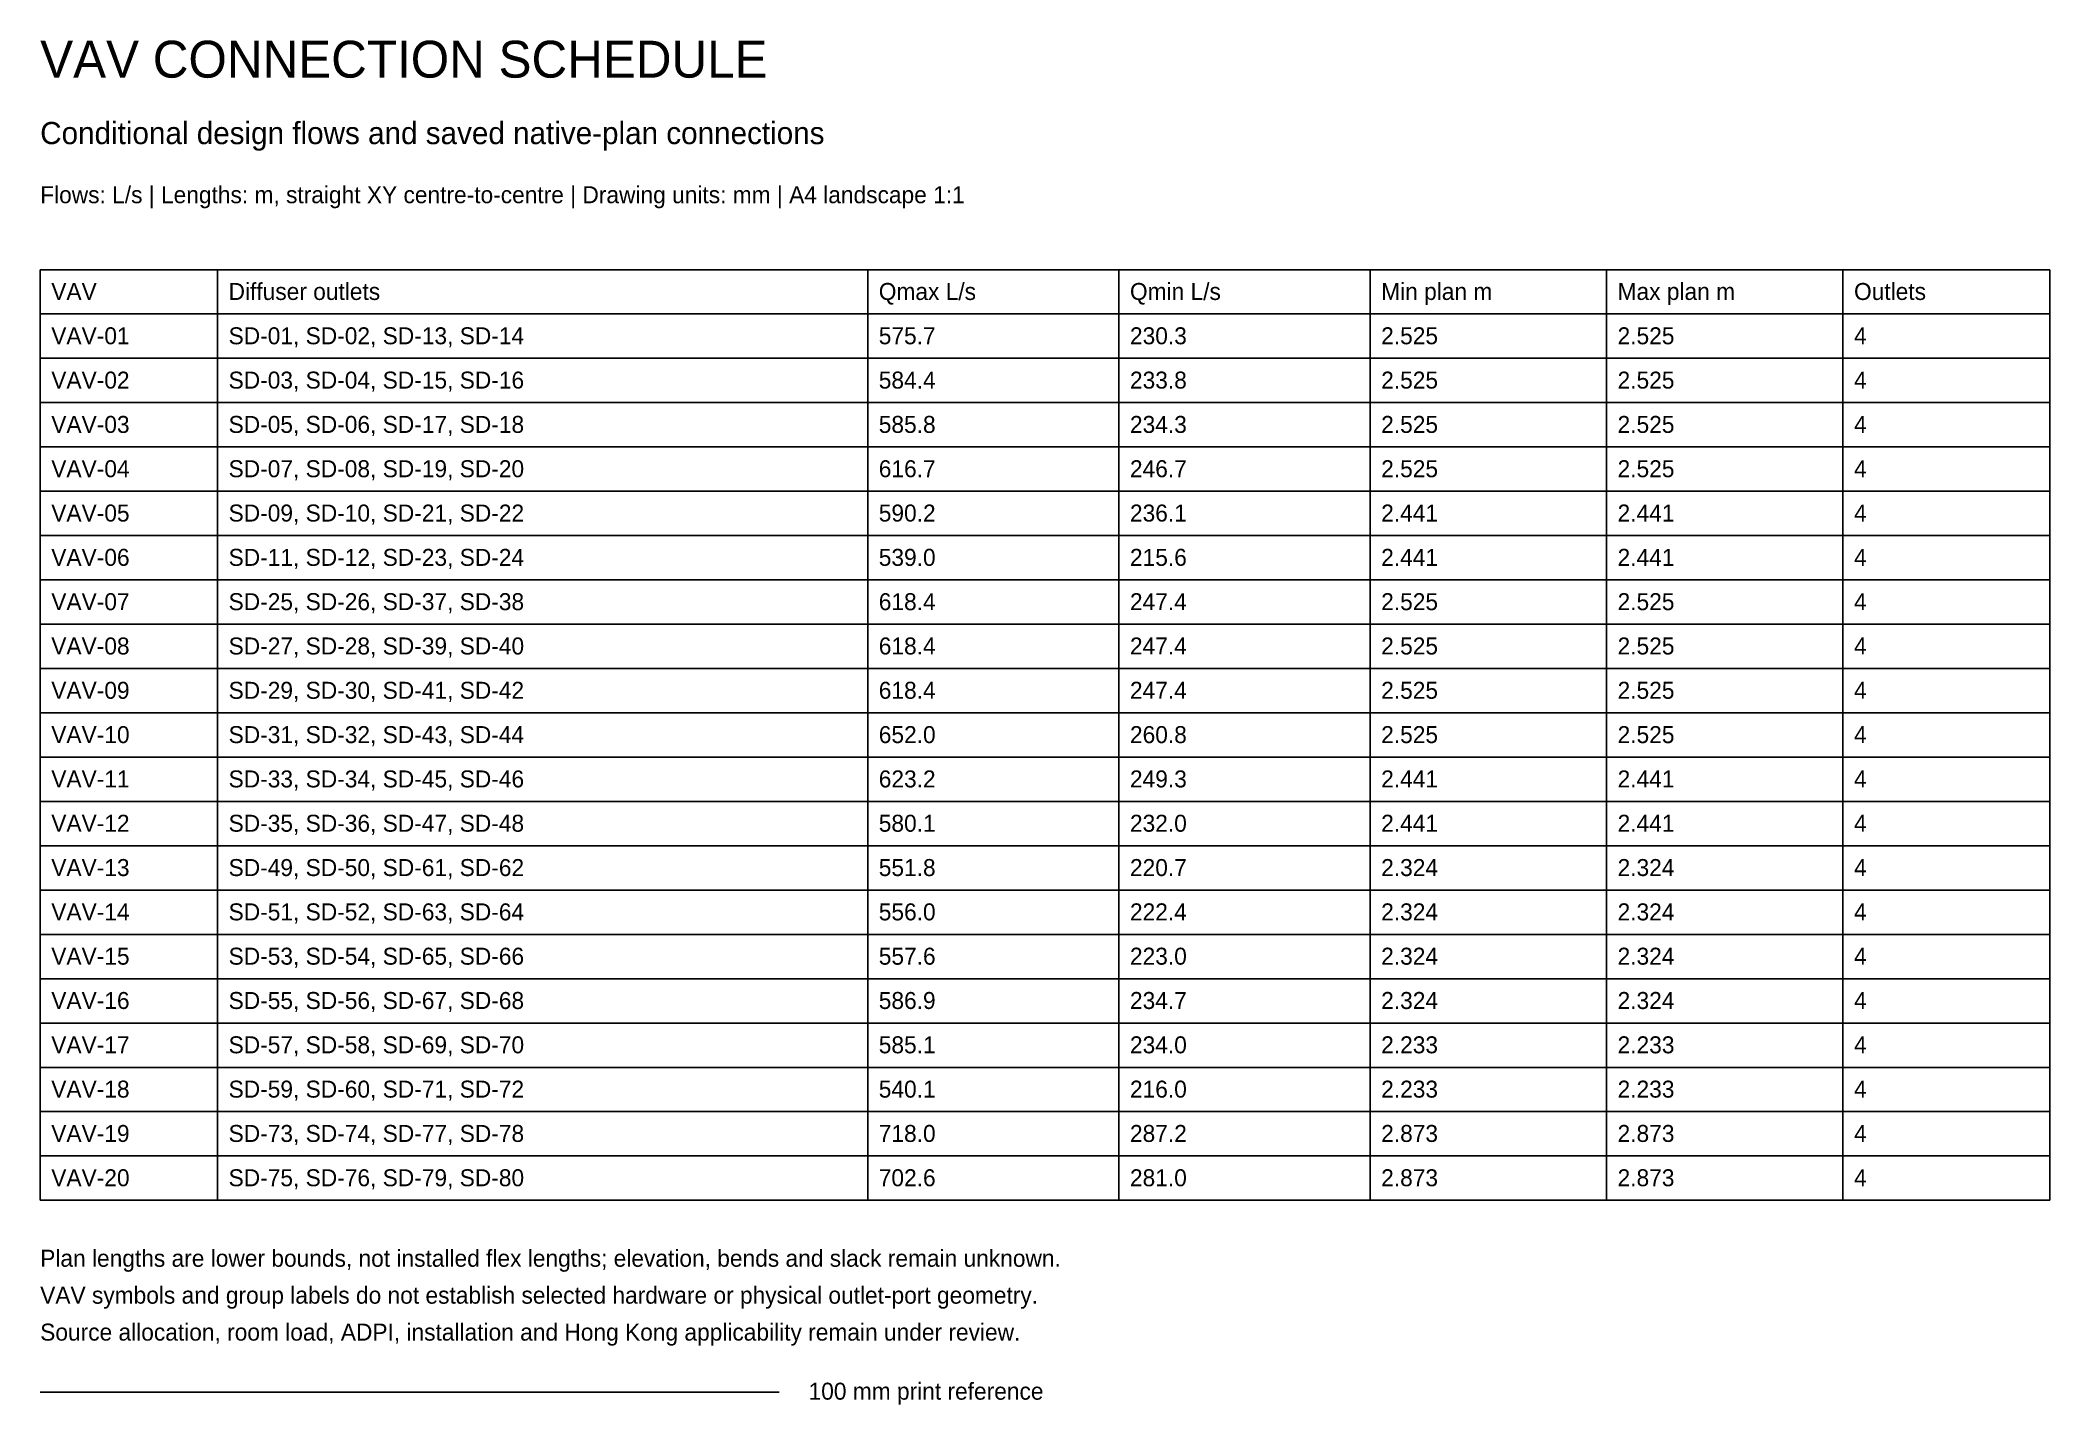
# Model space of a CAD drawing. Header units: millimetres. Extents: x 8 to 280, y 4 to 189.
import ezdxf

# ---------------------------------------------------------------- set-up
doc = ezdxf.new("R2010")
doc.units = ezdxf.units.MM
doc.layers.add('BSA_VAV_TABLE', color=7, linetype='Continuous')

msp = doc.modelspace()

# ---------------------------------------------------------------- linework, layer by layer
at = {"layer": 'BSA_VAV_TABLE'}
for p, q in [((8, 32), (8, 158)), ((8, 158), (280, 158)), ((32, 32), (32, 158)), ((120, 32), (120, 158)), ((154, 32), (154, 158)), ((188, 32), (188, 158)), ((220, 32), (220, 158)), ((252, 32), (252, 158)), ((280, 32), (280, 158)), ((8, 152), (280, 152)), ((8, 146), (280, 146)), ((8, 140), (280, 140)), ((8, 134), (280, 134)), ((8, 128), (280, 128)), ((8, 122), (280, 122)), ((8, 116), (280, 116)), ((8, 110), (280, 110)), ((8, 104), (280, 104)), ((8, 98), (280, 98)), ((8, 92), (280, 92)), ((8, 86), (280, 86)), ((8, 80), (280, 80)), ((8, 74), (280, 74)), ((8, 68), (280, 68)), ((8, 62), (280, 62)), ((8, 56), (280, 56)), ((8, 50), (280, 50)), ((8, 44), (280, 44)), ((8, 38), (280, 38)), ((8, 32), (280, 32)), ((8, 6), (108, 6))]:
    msp.add_line(p, q, dxfattribs=at)

# ---------------------------------------------------------------- texts
for s, height, p in [('VAV CONNECTION SCHEDULE', 5, (8, 184)), ('Conditional design flows and saved native-plan connections', 3, (8, 175)), ('Flows: L/s | Lengths: m, straight XY centre-to-centre | Drawing units: mm | A4 landscape 1:1', 2.3, (8, 167)), ('VAV', 2.3, (9.5, 153.9)), ('Diffuser outlets', 2.3, (33.5, 153.9)), ('Qmax L/s', 2.3, (121.5, 153.9)), ('Qmin L/s', 2.3, (155.5, 153.9)), ('Min plan m', 2.3, (189.5, 153.9)), ('Max plan m', 2.3, (221.5, 153.9)), ('Outlets', 2.3, (253.5, 153.9)), ('VAV-01', 2.3, (9.5, 147.9)), ('SD-01, SD-02, SD-13, SD-14', 2.3, (33.5, 147.9)), ('575.7', 2.3, (121.5, 147.9)), ('230.3', 2.3, (155.5, 147.9)), ('2.525', 2.3, (189.5, 147.9)), ('2.525', 2.3, (221.5, 147.9)), ('4', 2.3, (253.5, 147.9)), ('VAV-02', 2.3, (9.5, 141.9)), ('SD-03, SD-04, SD-15, SD-16', 2.3, (33.5, 141.9)), ('584.4', 2.3, (121.5, 141.9)), ('233.8', 2.3, (155.5, 141.9)), ('2.525', 2.3, (189.5, 141.9)), ('2.525', 2.3, (221.5, 141.9)), ('4', 2.3, (253.5, 141.9)), ('VAV-03', 2.3, (9.5, 135.9)), ('SD-05, SD-06, SD-17, SD-18', 2.3, (33.5, 135.9)), ('585.8', 2.3, (121.5, 135.9)), ('234.3', 2.3, (155.5, 135.9)), ('2.525', 2.3, (189.5, 135.9)), ('2.525', 2.3, (221.5, 135.9)), ('4', 2.3, (253.5, 135.9)), ('VAV-04', 2.3, (9.5, 129.9)), ('SD-07, SD-08, SD-19, SD-20', 2.3, (33.5, 129.9)), ('616.7', 2.3, (121.5, 129.9)), ('246.7', 2.3, (155.5, 129.9)), ('2.525', 2.3, (189.5, 129.9)), ('2.525', 2.3, (221.5, 129.9)), ('4', 2.3, (253.5, 129.9)), ('VAV-05', 2.3, (9.5, 123.9)), ('SD-09, SD-10, SD-21, SD-22', 2.3, (33.5, 123.9)), ('590.2', 2.3, (121.5, 123.9)), ('236.1', 2.3, (155.5, 123.9)), ('2.441', 2.3, (189.5, 123.9)), ('2.441', 2.3, (221.5, 123.9)), ('4', 2.3, (253.5, 123.9)), ('VAV-06', 2.3, (9.5, 117.9)), ('SD-11, SD-12, SD-23, SD-24', 2.3, (33.5, 117.9)), ('539.0', 2.3, (121.5, 117.9)), ('215.6', 2.3, (155.5, 117.9)), ('2.441', 2.3, (189.5, 117.9)), ('2.441', 2.3, (221.5, 117.9)), ('4', 2.3, (253.5, 117.9)), ('VAV-07', 2.3, (9.5, 111.9)), ('SD-25, SD-26, SD-37, SD-38', 2.3, (33.5, 111.9)), ('618.4', 2.3, (121.5, 111.9)), ('247.4', 2.3, (155.5, 111.9)), ('2.525', 2.3, (189.5, 111.9)), ('2.525', 2.3, (221.5, 111.9)), ('4', 2.3, (253.5, 111.9)), ('VAV-08', 2.3, (9.5, 105.9)), ('SD-27, SD-28, SD-39, SD-40', 2.3, (33.5, 105.9)), ('618.4', 2.3, (121.5, 105.9)), ('247.4', 2.3, (155.5, 105.9)), ('2.525', 2.3, (189.5, 105.9)), ('2.525', 2.3, (221.5, 105.9)), ('4', 2.3, (253.5, 105.9)), ('VAV-09', 2.3, (9.5, 99.9)), ('SD-29, SD-30, SD-41, SD-42', 2.3, (33.5, 99.9)), ('618.4', 2.3, (121.5, 99.9)), ('247.4', 2.3, (155.5, 99.9)), ('2.525', 2.3, (189.5, 99.9)), ('2.525', 2.3, (221.5, 99.9)), ('4', 2.3, (253.5, 99.9)), ('VAV-10', 2.3, (9.5, 93.9)), ('SD-31, SD-32, SD-43, SD-44', 2.3, (33.5, 93.9)), ('652.0', 2.3, (121.5, 93.9)), ('260.8', 2.3, (155.5, 93.9)), ('2.525', 2.3, (189.5, 93.9)), ('2.525', 2.3, (221.5, 93.9)), ('4', 2.3, (253.5, 93.9)), ('VAV-11', 2.3, (9.5, 87.9)), ('SD-33, SD-34, SD-45, SD-46', 2.3, (33.5, 87.9)), ('623.2', 2.3, (121.5, 87.9)), ('249.3', 2.3, (155.5, 87.9)), ('2.441', 2.3, (189.5, 87.9)), ('2.441', 2.3, (221.5, 87.9)), ('4', 2.3, (253.5, 87.9)), ('VAV-12', 2.3, (9.5, 81.9)), ('SD-35, SD-36, SD-47, SD-48', 2.3, (33.5, 81.9)), ('580.1', 2.3, (121.5, 81.9)), ('232.0', 2.3, (155.5, 81.9)), ('2.441', 2.3, (189.5, 81.9)), ('2.441', 2.3, (221.5, 81.9)), ('4', 2.3, (253.5, 81.9)), ('VAV-13', 2.3, (9.5, 75.9)), ('SD-49, SD-50, SD-61, SD-62', 2.3, (33.5, 75.9)), ('551.8', 2.3, (121.5, 75.9)), ('220.7', 2.3, (155.5, 75.9)), ('2.324', 2.3, (189.5, 75.9)), ('2.324', 2.3, (221.5, 75.9)), ('4', 2.3, (253.5, 75.9)), ('VAV-14', 2.3, (9.5, 69.9)), ('SD-51, SD-52, SD-63, SD-64', 2.3, (33.5, 69.9)), ('556.0', 2.3, (121.5, 69.9)), ('222.4', 2.3, (155.5, 69.9)), ('2.324', 2.3, (189.5, 69.9)), ('2.324', 2.3, (221.5, 69.9)), ('4', 2.3, (253.5, 69.9)), ('VAV-15', 2.3, (9.5, 63.9)), ('SD-53, SD-54, SD-65, SD-66', 2.3, (33.5, 63.9)), ('557.6', 2.3, (121.5, 63.9)), ('223.0', 2.3, (155.5, 63.9)), ('2.324', 2.3, (189.5, 63.9)), ('2.324', 2.3, (221.5, 63.9)), ('4', 2.3, (253.5, 63.9)), ('VAV-16', 2.3, (9.5, 57.9)), ('SD-55, SD-56, SD-67, SD-68', 2.3, (33.5, 57.9)), ('586.9', 2.3, (121.5, 57.9)), ('234.7', 2.3, (155.5, 57.9)), ('2.324', 2.3, (189.5, 57.9)), ('2.324', 2.3, (221.5, 57.9)), ('4', 2.3, (253.5, 57.9)), ('VAV-17', 2.3, (9.5, 51.9)), ('SD-57, SD-58, SD-69, SD-70', 2.3, (33.5, 51.9)), ('585.1', 2.3, (121.5, 51.9)), ('234.0', 2.3, (155.5, 51.9)), ('2.233', 2.3, (189.5, 51.9)), ('2.233', 2.3, (221.5, 51.9)), ('4', 2.3, (253.5, 51.9)), ('VAV-18', 2.3, (9.5, 45.9)), ('SD-59, SD-60, SD-71, SD-72', 2.3, (33.5, 45.9)), ('540.1', 2.3, (121.5, 45.9)), ('216.0', 2.3, (155.5, 45.9)), ('2.233', 2.3, (189.5, 45.9)), ('2.233', 2.3, (221.5, 45.9)), ('4', 2.3, (253.5, 45.9)), ('VAV-19', 2.3, (9.5, 39.9)), ('SD-73, SD-74, SD-77, SD-78', 2.3, (33.5, 39.9)), ('718.0', 2.3, (121.5, 39.9)), ('287.2', 2.3, (155.5, 39.9)), ('2.873', 2.3, (189.5, 39.9)), ('2.873', 2.3, (221.5, 39.9)), ('4', 2.3, (253.5, 39.9)), ('VAV-20', 2.3, (9.5, 33.9)), ('SD-75, SD-76, SD-79, SD-80', 2.3, (33.5, 33.9)), ('702.6', 2.3, (121.5, 33.9)), ('281.0', 2.3, (155.5, 33.9)), ('2.873', 2.3, (189.5, 33.9)), ('2.873', 2.3, (221.5, 33.9)), ('4', 2.3, (253.5, 33.9)), ('Plan lengths are lower bounds, not installed flex lengths; elevation, bends and slack remain unknown.', 2.3, (8, 23)), ('VAV symbols and group labels do not establish selected hardware or physical outlet-port geometry.', 2.3, (8, 18)), ('Source allocation, room load, ADPI, installation and Hong Kong applicability remain under review.', 2.3, (8, 13)), ('100 mm print reference', 2.3, (112, 5))]:
    msp.add_text(s, height=height, dxfattribs=at).set_placement(p)

doc.saveas('drawing.dxf')
